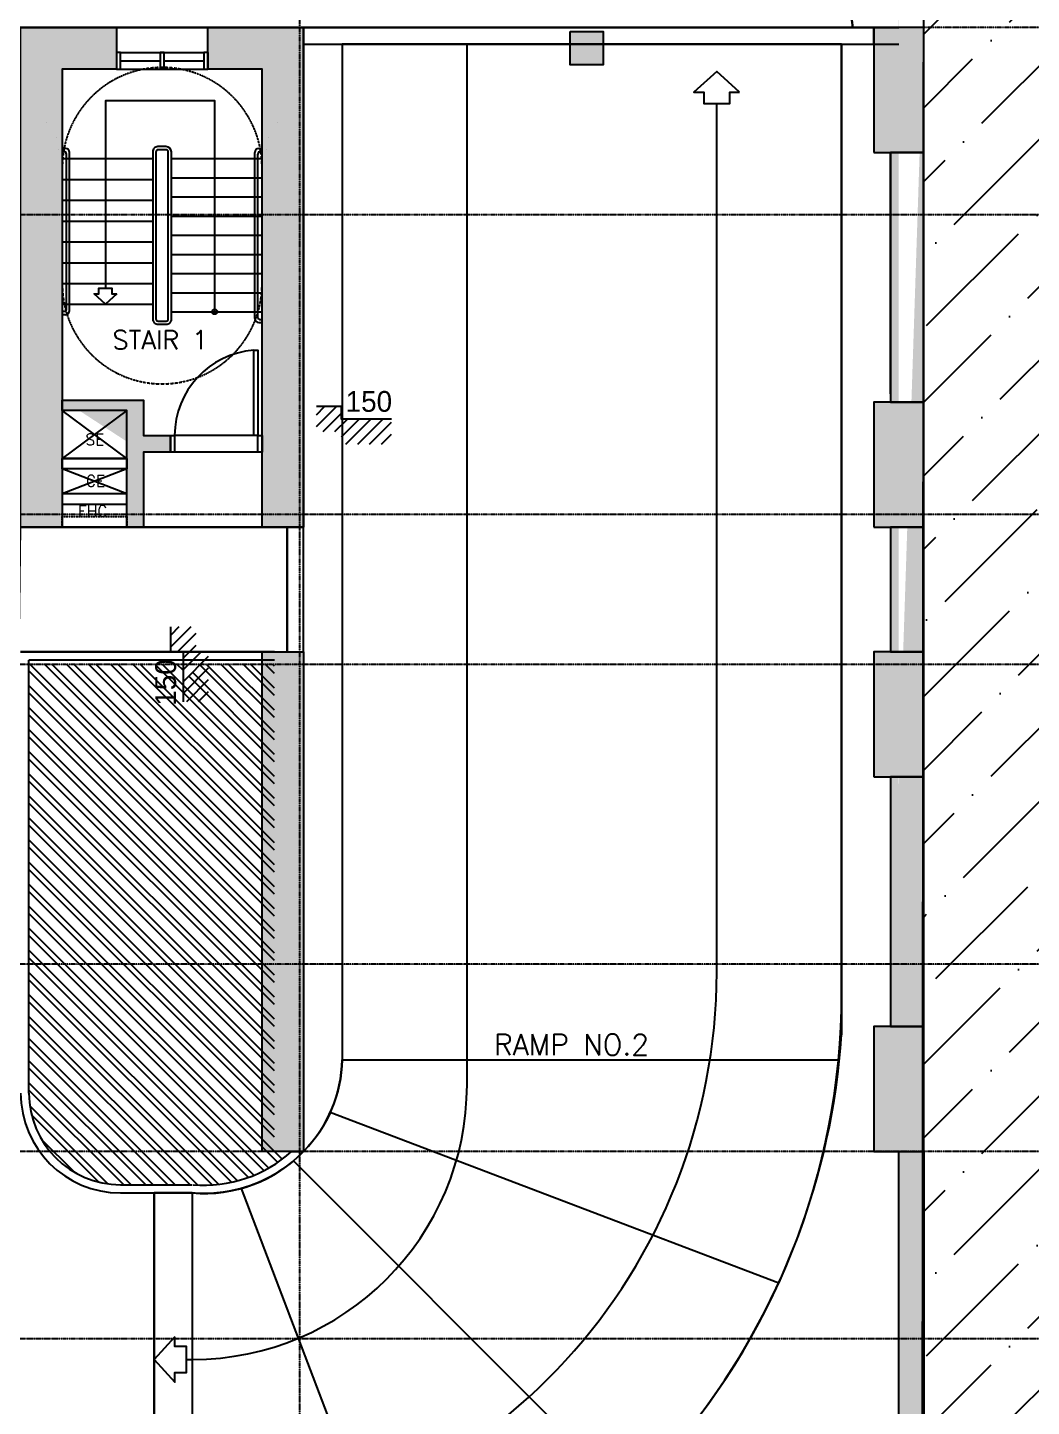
# Model space of a CAD drawing. Header units: inches. Extents: x -189245 to 740841, y -215444 to 469401.
# Drawn here: x 2997 to 15058, y 138490 to 155054 of the extents above; entities that cross this region are included whole.
import ezdxf
from ezdxf.enums import TextEntityAlignment as Align

# ---------------------------------------------------------------- set-up
doc = ezdxf.new("R2010")
doc.units = ezdxf.units.IN
doc.header["$LTSCALE"] = 10
doc.header["$MEASUREMENT"] = 0
for name, pattern in [('GRID NORMAL$0$GRID BASEMENT$0$GRID GROUND$0$GRID$0$$0$PHANTOM', [2.5, 1.25, -0.25, 0.25, -0.25, 0.25, -0.25]), ('HIDDEN', [0.375, 0.25, -0.125]), ('HIDDEN2', [0.1875, 0.125, -0.0625])]:
    doc.linetypes.add(name, pattern=pattern)
for name, color, linetype in [('1', 1, 'Continuous'), ('2', 2, 'Continuous'), ('A-CMU PLASTER', 8, 'Continuous'), ('A-CMU WALL', 4, 'Continuous'), ('A-COLUMN HATCH', 252, 'Continuous'), ('A-DOOR', 1, 'Continuous'), ('A-GRID', 8, 'Continuous'), ('A-HATCH-CMU', 8, 'Continuous'), ('A-HATCH-SOLID', 252, 'Continuous'), ('A-PARKING', 252, 'Continuous'), ('A-RETAINING HATCH', 252, 'Continuous'), ('A-RETAINING WALL', 6, 'Continuous'), ('A-ROAD', 252, 'Continuous'), ('A-SHEARWALL', 6, 'Continuous'), ('A-STAIR', 1, 'Continuous'), ('A-TEXT', 3, 'Continuous'), ('A-WINDOW', 2, 'Continuous'), ('COL SETOUT', 1, 'Continuous'), ('ELEVATION MARK', 2, 'Continuous'), ('SETOUT DIM', 1, 'Continuous'), ('TSG- floor elevations', 251, 'Continuous'), ('TSG- WALL 100', 244, 'Continuous')]:
    doc.layers.add(name, color=color, linetype=linetype)
doc.layers.add('DEFPOINT', color=7, linetype='Continuous', plot=False)
doc.styles.add('PRSP_Simplex', font='simplex.shx')
pattern_1 = [(45, (-33710.7, 121641.35), (331.4563, 1215.34), [1562.5, -312.5, 0, -312.5])]

# ---------------------------------------------------------------- blocks, each defined once
blk = doc.blocks.new('STEP')
at = {"color": 1}
for p, q in [((-196, -300), (-496, 0)), ((-54, -300), (-354, 0)), ((0, -213), (-213, 0)), ((220, -150), (0, 70)), ((300, -89), (61, 150)), ((300, 53), (203, 150)), ((-337, -300), (-600, -37)), ((78, -150), (-72, 0)), ((-479, -300), (-600, -179))]:
    blk.add_line(p, q, dxfattribs=at)
at = {"color": 3}
blk.add_lwpolyline([(-600, 0), (0, 0), (0, 150), (300, 150)], dxfattribs=at)
blk.add_attdef('000', (-646, 88), '', height=250, dxfattribs=at)

msp = doc.modelspace()

# ---------------------------------------------------------------- hatches: boundary and pattern name
at = {"layer": 'A-HATCH-CMU'}
h = msp.add_hatch(dxfattribs=at)
h.set_pattern_fill('ANSI36', color=256, scale=5000, style=0)
h.set_pattern_definition(pattern_1)
h.paths.add_polyline_path([(13764.01965, 162916.88895), (17390.30657, 161880.9048), (16926.32375, 153203.3003), (17289.02822, 141092.11956), (18264.2428, 133020.82124), (13764.01965, 131924.4639), (13764.01965, 143439.17353), (13764.16167, 150653.88301)])
h = msp.add_hatch(dxfattribs=at)
h.set_pattern_fill('ANSI36', color=256, scale=5000, style=0)
h.set_pattern_definition(pattern_1)
h.paths.add_polyline_path([(13764.01965, 162916.88895), (17390.30657, 161880.9048), (16926.32375, 153203.3003), (17289.02822, 141092.11956), (18264.2428, 133020.82124), (13764.01965, 131924.4639), (13764.01965, 143439.17353), (13764.16167, 150653.88301)])
at = {"layer": 'A-HATCH-SOLID', "ltscale": 2}
for points in [[(3414.01956, 150578.51155), (3414.01965, 150578.51155), (3414.01965, 154553.51155), (4064.01965, 154553.51155), (4064.01965, 155053.51155), (2914.01965, 155053.51155), (2914.01965, 149053.51155), (3414.01965, 149053.51155), (3414.01965, 150453.51155), (3414.01956, 150453.51155)], [(4389.01965, 149954.2634), (4389.01965, 149053.88317), (4189.01965, 149053.88317), (4189.01965, 150453.88317), (3414.01965, 150453.88317), (3414.01965, 150578.88317), (4389.01965, 150578.88317), (4389.01965, 150154.2634), (4714.01965, 150154.2634), (4714.01965, 149954.2634)]]:
    msp.add_hatch(color=254, dxfattribs=at).paths.add_polyline_path(points)
h = msp.add_hatch(color=254, dxfattribs=at)
h.paths.add_polyline_path([(5814.01965, 149050.15263), (5814.01965, 154550.15263), (5164.01965, 154550.15263), (5164.01965, 155050.15263), (6314.01965, 155050.15263), (6314.01965, 149050.15263)])
edge = h.paths.add_edge_path()
edge.add_line((4389.01965, 149950.53287), (4389.01965, 149050.15263))
edge.add_line((4389.01965, 149050.15263), (4189.01965, 149050.15263))
edge.add_line((4189.01965, 149050.15263), (4189.01965, 150450.15263))
edge.add_line((4189.01965, 150450.15263), (3430.65627, 150450.15263))
edge.add_line((3430.65627, 150450.15263), (3430.65627, 150575.15263))
at = {"layer": 'A-PARKING'}
h = msp.add_hatch(dxfattribs=at)
h.set_pattern_fill('ANSI32', color=8, scale=500, angle=90, style=0)
h.set_pattern_definition([(135, (0, 152993.28), (-132.5825, -132.5825), []), (135, (5e-15, 153081.67), (-132.5825, -132.5825), [])])
h.paths.add_polyline_path([(5964.01965, 147403.88317), (5073.24959, 147403.88317), (4868.84148, 147199.47505), (4868.84148, 147403.88317), (3014.01965, 147403.88317), (3014.01965, 143803.88317), (5964.01965, 143803.88317)])
h.paths.add_polyline_path([(5964.01965, 143803.88317), (3014.01965, 143803.88317), (3014.01965, 142253.88317, 0.1741736409), (3265.49151, 141553.88317), (5964.01965, 141553.88317)])
h.paths.add_polyline_path([(6169.77712, 141553.88317), (3265.49151, 141553.88317, 0.2075938061), (4045.56115, 141156.01549), (4980.97163, 141153.87297, 0.2092486213)])
h.paths.add_polyline_path([(4843.56794, 146845.67318), (4843.56794, 147565.91127), (4468.56794, 147565.91127), (4468.56794, 146845.67318)], flags=9)
at = {"layer": 'A-RETAINING HATCH', "ltscale": 2}
h = msp.add_hatch(color=256, dxfattribs=at)
h.paths.add_polyline_path([(-33710.98035, 174466.41645), (-36154.79826, 174466.41645), (-36919.45453, 170416.55586), (-36940.82955, 170259.33448), (-37901.00309, 163196.89424), (-38512.67928, 155926.09267), (-38748.67197, 148654.55267), (-38607.80593, 141369.98807), (-38092.91343, 134081.92157), (-37205.75487, 126829.90499), (-36385.40563, 122141.34986), (-33710.98035, 122141.34986), (-33710.98035, 121841.34986), (-36637.47257, 121841.34986), (-37502.59696, 126785.80913), (-38391.62622, 134053.11762), (-38907.60135, 141356.50819), (-39048.76609, 148656.51948), (-38812.25769, 155943.94953), (-38199.35805, 163229.29404), (-37238.09484, 170299.74916), (-37215.67917, 170464.62491), (-36403.45569, 174766.41645), (-33710.98035, 174766.41648)])
h.paths.add_polyline_path([(-27035.98035, 172453.88317), (-28335.98035, 172453.88317), (-28335.98035, 172153.88317), (-27035.98035, 172153.88317)])
h.paths.add_polyline_path([(-21635.94908, 172153.88317), (-19660.62503, 172153.88317), (-15035.94908, 170832.68086), (-15035.94908, 167153.88317), (-2158.97239, 167153.88317), (13464.01965, 162690.59265), (13464.01965, 155053.88317), (13764.01965, 155053.88317), (13764.01965, 162916.88895), (-2116.95962, 167453.88314), (-14735.94908, 167453.88314), (-14735.94908, 171058.97715), (-19618.61237, 172453.88317), (-21635.94908, 172453.88317)])
h.paths.add_polyline_path([(13464.01965, 132157.45303), (13464.01965, 141553.41648), (13764.01965, 141553.41648), (13764.01965, 131921.89602), (13764.01966, 131921.89602), (-18046.87211, 124153.88317), (-21860.98035, 124153.88317), (-21860.98035, 124453.88317), (-18082.97077, 124453.88317)])
h.paths.add_polyline_path([(-27035.98035, 124453.88317), (-28335.98035, 124453.88317), (-28335.98035, 124153.88317), (-27035.98035, 124153.88317)])
h.paths.add_polyline_path([(13464.01965, 147553.88317), (13464.01965, 149053.41648)])
edge = h.paths.add_edge_path()
edge.add_line((13764.01965, 155053.88317), (13764.01965, 162916.88895))
edge.add_line((13464.01965, 155053.88317), (13464.01965, 162053.88317))
edge.add_line((13464.01965, 150653.88317), (13464.01965, 153553.41648))
edge.add_line((13464.01965, 143153.88317), (13464.01965, 145953.88317))
edge.add_line((13464.01965, 150653.88317), (13464.01965, 153353.88317))
edge.add_line((13464.01965, 143253.88317), (13464.01965, 145953.88317))
h.paths.add_polyline_path([(-21635.94908, 172453.88317), (-21860.98035, 172453.88317), (-21860.98035, 172153.88317), (-21635.94908, 172153.88317)])
h.paths.add_polyline_path([(13764.01965, 153553.41648), (13364.01965, 153553.41648), (13364.01965, 150553.41648), (13764.01965, 150553.41648)])
h.paths.add_polyline_path([(13764.01965, 149053.41648), (13364.01965, 149053.41648), (13364.01965, 147553.41648), (13764.01965, 147553.41648)])
h.paths.add_polyline_path([(13764.01965, 146053.41648), (13364.01965, 146053.41648), (13364.01965, 143053.41648), (13764.01965, 143053.41648)])
at = {"layer": 'COL SETOUT'}
h = msp.add_hatch(color=254, dxfattribs=at)
h.paths.add_polyline_path([(-18235.97976, 129403.88317), (-17635.97976, 129403.88317), (-17635.97976, 130003.88317), (-18235.97976, 130003.88317)])
h.paths.add_polyline_path([(-12235.98035, 129403.88317), (-11635.98035, 129403.88317), (-11635.98035, 130003.88317), (-12235.98035, 130003.88317)])
h.paths.add_polyline_path([(-6235.98035, 129404.3497), (-5635.98035, 129404.3497), (-5635.98035, 130004.3497), (-6235.98035, 130004.3497)])
h.paths.add_polyline_path([(-235.98035, 129403.88317), (364.01965, 129403.88317), (364.01965, 130003.88317), (-235.98035, 130003.88317)])
h.paths.add_polyline_path([(2664.01965, 129403.88317), (3264.01965, 129403.88317), (3264.01965, 130003.88317), (2664.01965, 130003.88317)])
h.paths.add_polyline_path([(7035.56447, 130308.82722), (7618.85782, 130449.42904), (7478.256, 131032.72238), (6894.96265, 130892.12056)])
h.paths.add_polyline_path([(6106.23214, 134433.58392), (6690.85418, 134568.55455), (6555.88354, 135153.17659), (5971.2615, 135018.20596)])
h.paths.add_polyline_path([(13158.19799, 131805.44429), (13741.49134, 131946.0461), (13600.88952, 132529.33945), (13017.59617, 132388.73763)])
h.paths.add_polyline_path([(13179.2615, 136120.38991), (13763.88354, 136255.36054), (13628.91291, 136839.98258), (13044.29087, 136705.01195)])
h.paths.add_polyline_path([(13164.01965, 141553.88317), (13764.01965, 141553.88317), (13764.01965, 143053.88317), (13164.01965, 143053.88317)])
h.paths.add_polyline_path([(13164.01965, 146053.88317), (13764.01965, 146053.88317), (13764.01965, 147553.88317), (13164.01965, 147553.88317)])
h.paths.add_polyline_path([(13164.01965, 149053.88317), (13764.01965, 149053.88317), (13764.01965, 150553.88317), (13164.01965, 150553.88317)])
h.paths.add_polyline_path([(13164.01965, 153553.88317), (13764.01965, 153553.88317), (13764.01965, 155053.88317), (13164.01965, 155053.88317)])
h.paths.add_polyline_path([(13164.01965, 162076.48206), (13764.01965, 162076.48206), (13764.01965, 162676.48206), (13164.01965, 162676.48206)])
h.paths.add_polyline_path([(5664.01965, 162053.88317), (6264.01965, 162053.88317), (6264.01965, 162653.88317), (5664.01965, 162653.88317)], flags=17)
h.paths.add_polyline_path([(-285.98035, 146353.88317), (414.01965, 146353.88317), (414.01965, 147553.88317), (-285.98035, 147553.88317)], flags=17)
h.paths.add_polyline_path([(-285.98035, 141553.88317), (414.01965, 141553.88317), (414.01965, 142753.88317), (-285.98035, 142753.88317)], flags=17)
h.paths.add_polyline_path([(-6285.98035, 141553.88317), (-5585.98035, 141553.88317), (-5585.98035, 142753.88317), (-6285.98035, 142753.88317)], flags=17)
h.paths.add_polyline_path([(-12285.98035, 141553.88317), (-11585.98035, 141553.88317), (-11585.98035, 142753.88317), (-12285.98035, 142753.88317)], flags=17)
h.paths.add_polyline_path([(-12285.98035, 146353.88317), (-11585.98035, 146353.88317), (-11585.98035, 147553.88317), (-12285.98035, 147553.88317)], flags=17)
h.paths.add_polyline_path([(-18285.98035, 146353.88317), (-17585.98035, 146353.88317), (-17585.98035, 147553.88317), (-18285.98035, 147553.88317)])
edge = h.paths.add_edge_path()
edge.add_line((-2592.23035, 167053.88317), (6331.07934, 162203.88317))
edge.add_arc((-11742.23035, 141353.88317), 200, 270, 360)
edge.add_arc((-11742.23035, 141353.88317), 300, 270, 360)
edge.add_line((-12142.23035, 141153.88317), (-11742.23035, 141153.88317))
edge.add_line((-12142.23035, 141053.88317), (-11742.23035, 141053.88317))
edge.add_arc((-12142.23035, 141353.88317), 200, 180, 270)
edge.add_arc((-12142.23035, 141353.88317), 300, 180, 270)
at = {"layer": 'COL SETOUT', "ltscale": 2}
msp.add_hatch(color=254, dxfattribs=at).paths.add_polyline_path([(9514.01966, 155006.03756), (9914.01966, 155006.03756), (9914.01966, 154606.03756), (9514.01966, 154606.03756)])
at = {"layer": 'COL SETOUT'}
msp.add_hatch(color=254, dxfattribs=at).paths.add_polyline_path([(6314.01965, 141553.88317), (5814.01965, 141553.88317), (5814.01965, 147553.88317), (6314.01965, 147553.88317)])

# ---------------------------------------------------------------- linework, layer by layer
at = {"layer": '1'}
msp.add_lwpolyline([(11894.83618, 162053.88317), (12266.82382, 159349.67478, -0.3435085537), (12248.342, 159317.77105, 0.8834203817), (12295.63333, 159140.2406), (12349.08747, 159147.59369, -0.8834203817), (12396.3788, 158970.06324, 0.3435085537), (12377.89698, 158938.15951), (12912.21335, 155053.88317)], format="xyb", dxfattribs=at)
at = {"layer": '2', "color": 2}
for points in [[(11549.51965, 154278.02928), (11276.51965, 154526.63874), (11003.51965, 154278.02928), (11120.51965, 154278.02928), (11120.51965, 154140.38902), (11432.51965, 154140.38902), (11432.51965, 154278.02928)], [(4767.88522, 139326.88088), (4519.27576, 139053.88088), (4767.88522, 138780.88088), (4767.88522, 138897.88088), (4905.52548, 138897.88088), (4905.52548, 139209.88088), (4767.88522, 139209.88088)]]:
    msp.add_lwpolyline(points, close=True, dxfattribs=at)
at = {"layer": 'A-CMU PLASTER'}
for p, q in [((6164.01965, 155053.88317), (13464.01965, 155053.88317)), ((6314.01965, 154853.88317), (13464.01965, 154853.88317)), ((6114.01965, 147553.88317), (6114.01965, 149053.88317)), ((6314.01965, 147553.88317), (6314.01965, 149053.88317))]:
    msp.add_line(p, q, dxfattribs=at)
at = {"layer": 'A-CMU WALL', "ltscale": 10}
for p, q in [((4064.01965, 154753.88317), (4064.01965, 154553.88317)), ((5164.01965, 154753.88317), (5164.01965, 154553.88317))]:
    msp.add_line(p, q, dxfattribs=at)
at = {"layer": 'A-CMU WALL', "color": 1}
for p, q in [((4189.01965, 150453.88317), (3414.01965, 149878.88317)), ((4189.01965, 149878.88317), (3414.01965, 150453.88317)), ((4189.01965, 149753.88317), (3414.01965, 149453.88317)), ((4189.01965, 149453.88317), (3414.01965, 149753.88317))]:
    msp.add_line(p, q, dxfattribs=at)
at = {"layer": 'A-CMU WALL', "color": 8}
msp.add_line((4189.01965, 149753.88317), (3414.01965, 149753.88317), dxfattribs=at)
at = {"layer": 'A-CMU WALL'}
for points in [[(13164.01965, 155053.88317), (6314.01965, 155053.88317), (6314.01965, 154853.88317), (13164.01965, 154853.88317)], [(6314.01965, 149053.88317), (6114.01965, 149053.88317), (6114.01965, 147553.88317), (6314.01965, 147553.88317)]]:
    msp.add_lwpolyline(points, close=True, dxfattribs=at)
at = {"layer": 'A-COLUMN HATCH', "color": 8}
msp.add_line((6169.77712, 141553.88317), (6313.48503, 141553.88317), dxfattribs=at)
at = {"layer": 'A-DOOR', "color": 1}
for p, q in [((5714.01965, 150154.2634), (4764.01965, 150154.2634)), ((5764.01965, 149954.2634), (4764.01965, 149954.2634))]:
    msp.add_line(p, q, dxfattribs=at)
at = {"layer": 'A-DOOR', "color": 2}
for points in [[(5764.01965, 150154.2634), (5714.01965, 150154.2634), (5714.01965, 151177.2634), (5764.01965, 151177.2634)], [(4714.01965, 150154.2634), (4764.01965, 150154.2634), (4764.01965, 149954.2634), (4714.01965, 149954.2634)], [(5764.01965, 150154.2634), (5814.01965, 150154.2634), (5814.01965, 149954.2634), (5764.01965, 149954.2634)]]:
    msp.add_lwpolyline(points, close=True, dxfattribs=at)
at = {"layer": 'A-DOOR', "color": 1}
msp.add_arc((5792.90339, 150151.40412), 1028.88771, 94.397122143, 179.840774325, dxfattribs=at)
at = {"layer": 'A-GRID', "linetype": 'GRID NORMAL$0$GRID BASEMENT$0$GRID GROUND$0$GRID$0$$0$PHANTOM'}
for p, q in [((6264.01965, 178562.49557), (6264.01965, 120834.15344)), ((13764.01965, 120834.15344), (13764.01965, 178562.49557)), ((23234.69143, 155053.88317), (-43780.71688, 155053.88317)), ((23234.69143, 152803.88317), (-43780.71688, 152803.88317)), ((23234.69143, 149203.88317), (-43780.74842, 149203.88317)), ((23234.69143, 147403.88317), (-43780.74842, 147403.88317)), ((23234.69143, 143803.88317), (-43780.74842, 143803.88317)), ((23234.69143, 141553.88317), (-43780.74842, 141553.88317)), ((23234.69143, 139303.88317), (-43780.74842, 139303.88317))]:
    msp.add_line(p, q, dxfattribs=at)
at = {"layer": 'A-RETAINING WALL', "linetype": 'Continuous'}
for points in [[(13364.01965, 150653.88317), (13364.01965, 153553.41648)], [(13364.01965, 150653.88317), (13364.01965, 153353.88317)]]:
    msp.add_lwpolyline(points, dxfattribs=at)
at = {"layer": 'A-ROAD', "color": 1}
for p, q in [((6776.51965, 154853.88317), (6776.51965, 142653.88317)), ((8276.51965, 142353.88088), (8276.51965, 154853.88317)), ((12776.51965, 154853.88317), (12776.51965, 142953.88088)), ((11276.51965, 143706.2053), (11276.51965, 154140.38902)), ((2914.01965, 147553.88317), (5964.01965, 147553.88317)), ((4905.52548, 139053.88088), (4976.51965, 139053.88088))]:
    msp.add_line(p, q, dxfattribs=at)
at = {"layer": 'A-ROAD'}
for p, q in [((5964.01965, 147553.88317), (2914.01965, 147553.88317)), ((3014.01965, 142253.88317), (3014.01965, 147453.88317)), ((5964.01965, 147453.88317), (3014.01965, 147453.88317)), ((4114.01965, 141153.88317), (4976.51965, 141153.88317)), ((4114.01965, 141053.88317), (4976.51965, 141053.88317))]:
    msp.add_line(p, q, dxfattribs=at)
at = {"layer": 'A-ROAD', "color": 250}
for p, q in [((6776.51965, 142653.88317), (12755.06368, 142653.88317)), ((6633.7293, 142024.0709), (12022.72426, 139976.01671)), ((6190.89085, 141439.51197), (10215.37476, 137415.02806)), ((4976.51965, 141053.88317), (4976.51965, 135075.33914)), ((5563.81639, 141108.54362), (7617.64315, 135704.35941))]:
    msp.add_line(p, q, dxfattribs=at)
at = {"layer": 'A-ROAD', "color": 1}
for centre, radius, start, end in [((4356.11456, 143714.65737), 6920.41025, 275.143391654, 359.930023244), ((4376.51965, 143453.88317), 8400, 274.979859416, 0), ((5157.65487, 142687.9641), 1619.22349, 315.897724725, 358.793966312), ((4976.51965, 142353.88088), 3300, 270, 0)]:
    msp.add_arc(centre, radius, start, end, dxfattribs=at)
at = {"layer": 'A-ROAD'}
for centre, radius, start, end in [((4114.01965, 142253.88317), 1200, 180, 270), ((4114.01965, 142253.88317), 1100, 180, 270), ((5118.38719, 142712.01563), 1664.1904, 265.109761322, 316.243962765), ((5118.38719, 142712.01563), 1564.1904, 265.109761322, 312.234178036)]:
    msp.add_arc(centre, radius, start, end, dxfattribs=at)
at = {"layer": 'A-SHEARWALL', "color": 1}
msp.add_line((5164.01965, 155053.88317), (4064.01965, 155053.88317), dxfattribs=at)
at = {"layer": 'A-SHEARWALL'}
for points in [[(3414.01965, 150453.88317), (3414.01965, 149053.88317), (2914.01965, 149053.88317), (2914.01965, 155053.88317), (2914.01965, 155053.88317), (2914.01965, 155053.88317), (4064.01965, 155053.88317), (4064.01965, 154553.88317), (3414.01965, 154553.88317), (3414.01965, 150578.88317)], [(5814.01965, 149053.88317), (5814.01965, 154553.88317), (5164.01965, 154553.88317), (5164.01965, 155053.88317), (6314.01965, 155053.88317), (6314.01965, 149053.88317), (5814.01965, 149053.88317)], [(5814.01965, 149053.88317), (5814.01965, 149957.2634)]]:
    msp.add_lwpolyline(points, dxfattribs=at)
at = {"layer": 'A-SHEARWALL', "color": 4}
msp.add_lwpolyline([(4389.01965, 149954.2634), (4389.01965, 149053.88317), (4189.01965, 149053.88317), (4189.01965, 150453.88317), (3414.01965, 150453.88317), (3414.01965, 150578.88317), (4389.01965, 150578.88317), (4389.01965, 150154.2634), (4714.01965, 150154.2634), (4714.01965, 149954.2634), (4389.01965, 149954.2634), (4389.01965, 149857.2634)], dxfattribs=at)
msp.add_lwpolyline([(6314.01965, 141553.88317), (5814.01965, 141553.88317), (5814.01965, 147553.88317), (6314.01965, 147553.88317)], close=True, dxfattribs=at)
at = {"layer": 'A-STAIR', "linetype": 'Continuous'}
for p, q in [((3226.69851, 153916.15116), (3226.69851, 153916.15116)), ((6001.34079, 153916.15116), (6001.34079, 153916.15116)), ((3340.53091, 153727.58393), (3340.53091, 153727.58393)), ((5887.5084, 153727.58393), (5887.5084, 153727.58393)), ((3364.18241, 153587.95684), (3364.18241, 153587.95684)), ((3451.83965, 153603.03786), (3413.83965, 153603.03786)), ((3433.83965, 153565.03786), (3413.83965, 153565.03786)), ((3501.83965, 151654.25677), (3501.83965, 153553.03786)), ((5726.19965, 151560.39907), (5726.19965, 153553.03786)), ((5776.19965, 153603.03786), (5814.19965, 153603.03786)), ((5794.19965, 153565.03786), (5814.19965, 153565.03786)), ((5863.8569, 153587.95684), (5863.8569, 153587.95684)), ((3463.83965, 151662.25677), (3463.83965, 153535.03786)), ((5764.19965, 151568.39907), (5764.19965, 153535.03786)), ((3443.83965, 151642.25677), (3413.83965, 151642.25677)), ((3451.83965, 151604.25677), (3413.83965, 151604.25677)), ((5776.19965, 151510.39907), (5814.19965, 151510.39907)), ((5784.19965, 151548.39907), (5814.19965, 151548.39907))]:
    msp.add_line(p, q, dxfattribs=at)
at = {"layer": 'A-STAIR'}
msp.add_lwpolyline([(5245.51965, 151639.2634), (5245.51965, 154172.38317), (3932.51965, 154172.38317), (3932.51965, 151922.38163)], dxfattribs=at)
at = {"layer": 'A-STAIR', "color": 2, "linetype": 'Continuous'}
for points in [[(4726.19965, 152667.24644), (4726.19965, 153560.88317, 0.4038880313), (4660.01761, 153623.88317), (4561.65761, 153623.88317, 0.4248027235), (4501.83965, 153560.88317), (4501.83965, 151552.2634, 0.4142135624), (4564.83965, 151489.2634), (4663.19965, 151489.2634, 0.4142135624), (4726.19965, 151552.2634), (4726.19965, 152667.24644)], [(4564.83965, 153585.88317, 0.4142135624), (4539.83965, 153560.88317), (4539.83965, 151552.2634, 0.4142135624), (4564.83965, 151527.2634), (4663.19965, 151527.2634, 0.4142135624), (4688.19965, 151552.2634), (4688.19965, 153560.88317, 0.4142135624), (4663.19965, 153585.88317), (4564.83965, 153585.88317)]]:
    msp.add_lwpolyline(points, format="xyb", dxfattribs=at)
at = {"layer": 'A-STAIR', "linetype": 'Continuous'}
for points in [[(3418.65569, 153479.2634), (4506.47569, 153479.2634)], [(4726.19965, 153479.2634), (5814.01965, 153479.2634)], [(3418.65569, 153229.2634), (4506.47569, 153229.2634)], [(4726.19965, 153249.2634), (5814.01965, 153249.2634)], [(3418.65569, 152979.2634), (4506.47569, 152979.2634)], [(4726.19965, 153019.2634), (5814.01965, 153019.2634)], [(3418.65569, 152729.2634), (4506.47569, 152729.2634)], [(4726.19965, 152789.2634), (5814.01965, 152789.2634)], [(4726.19965, 152559.2634), (5814.01965, 152559.2634)], [(3418.65569, 152479.2634), (4506.47569, 152479.2634)], [(3418.65569, 152229.2634), (4506.47569, 152229.2634)], [(4726.19965, 152329.2634), (5814.01965, 152329.2634)], [(4726.19965, 152099.2634), (5814.01965, 152099.2634)], [(3418.65569, 151979.2634), (4506.47569, 151979.2634)], [(3418.65569, 151729.2634), (4506.47569, 151729.2634)], [(4726.19965, 151869.2634), (5814.01965, 151869.2634)], [(4726.19965, 151639.2634), (5814.01965, 151639.2634)]]:
    msp.add_lwpolyline(points, dxfattribs=at)
at = {"layer": 'A-STAIR', "color": 2}
msp.add_lwpolyline([(4069.01965, 151853.5615), (3932.51965, 151729.25677), (3796.01965, 151853.5615), (3854.51965, 151853.5615), (3854.51965, 151922.38163), (4010.51965, 151922.38163), (4010.51965, 151853.5615)], close=True, dxfattribs=at)
msp.add_circle((5245.51965, 151639.2634), 30, dxfattribs=at)
at = {"layer": 'A-STAIR', "linetype": 'HIDDEN'}
for centre, start, end in [((4614.01965, 153373.88317), 0, 180), ((4614.01965, 151973.88317), 180, 0)]:
    msp.add_arc(centre, 1200, start, end, dxfattribs=at)
at = {"layer": 'A-STAIR', "linetype": 'Continuous'}
for centre, radius, start, end in [((3433.83965, 153535.03786), 30, 0, 90), ((3451.83965, 153553.03786), 50, 0, 90), ((5776.19965, 153553.03786), 50, 90, 180), ((5794.19965, 153535.03786), 30, 90, 180), ((3443.83965, 151662.25677), 20, 270, 0), ((3451.83965, 151654.25677), 50, 270, 0), ((5776.19965, 151560.39907), 50, 180, 270), ((5784.19965, 151568.39907), 20, 180, 270)]:
    msp.add_arc(centre, radius, start, end, dxfattribs=at)
at = {"layer": 'A-WINDOW', "color": 1, "ltscale": 50}
for p, q in [((4114.01965, 154753.88317), (5114.01965, 154753.88317)), ((4114.01965, 154553.88317), (5114.01965, 154553.88317))]:
    msp.add_line(p, q, dxfattribs=at)
at = {"layer": 'A-WINDOW', "ltscale": 50}
for p, q in [((4114.01965, 154653.88317), (4589.01965, 154653.88317)), ((4639.01965, 154653.88317), (5114.01965, 154653.88317))]:
    msp.add_line(p, q, dxfattribs=at)
for points in [[(4064.01965, 154553.88317), (4114.01965, 154553.88317), (4114.01965, 154753.88317), (4064.01965, 154753.88317)], [(4589.01965, 154553.88317), (4639.01965, 154553.88317), (4639.01965, 154753.88317), (4589.01965, 154753.88317)], [(5114.01965, 154553.88317), (5164.01965, 154553.88317), (5164.01965, 154753.88317), (5114.01965, 154753.88317)]]:
    msp.add_lwpolyline(points, close=True, dxfattribs=at)
at = {"layer": 'A-WINDOW', "color": 3, "linetype": 'HIDDEN2'}
msp.add_lwpolyline([(3414.01965, 149178.88317), (4189.01965, 149178.88317), (4189.01965, 149053.88317), (3414.01965, 149053.88317)], close=True, dxfattribs=at)
at = {"layer": 'COL SETOUT', "color": 6, "ltscale": 2}
for points in [[(13164.01965, 153553.88317), (13764.01965, 153553.88317), (13764.01965, 155053.88317), (13164.01965, 155053.88317)], [(9514.01966, 155006.03756), (9914.01966, 155006.03756), (9914.01966, 154606.03756), (9514.01966, 154606.03756)], [(13164.01965, 149053.88317), (13764.01965, 149053.88317), (13764.01965, 150553.88317), (13164.01965, 150553.88317)], [(13164.01965, 146053.88317), (13764.01965, 146053.88317), (13764.01965, 147553.88317), (13164.01965, 147553.88317)], [(13164.01965, 141553.88317), (13764.01965, 141553.88317), (13764.01965, 143053.88317), (13164.01965, 143053.88317)]]:
    msp.add_lwpolyline(points, close=True, dxfattribs=at)
at = {"layer": 'DEFPOINT'}
for points in [[(-36637.47257, 121841.34986), (-28335.98035, 121841.34986), (-28335.98035, 124153.88317), (-18046.87211, 124153.88317), (13764.01965, 131921.89602), (13764.01965, 162916.88895), (-2116.95962, 167453.88314), (-2116.95963, 167453.88314), (-14735.94908, 167453.88314), (-14735.94908, 171058.96824), (-19618.61236, 172453.88317), (-28335.98035, 172453.88321), (-28335.98035, 174766.41648), (-36403.45569, 174766.41648)], [(-21860.98035, 172453.88317), (-19618.61237, 172453.88317), (-17992.05724, 171989.19701), (-17992.15588, 171677.18562), (-17992.05724, 167202.65946), (-17992.05724, 167127.65946), (-14735.98035, 167127.65946), (-14735.94908, 167453.88314), (-9135.98035, 167453.88314), (-9135.98035, 164053.88317), (-2785.98035, 164053.88317), (-2785.98035, 162203.88317), (13764.01965, 162209.5957), (13764.01965, 162209.5957), (13741.49134, 131946.0461), (2655.01714, 129209.50719), (2655.01714, 129209.50719), (2914.01965, 149053.88317), (6314.01965, 149053.88317), (6314.01965, 155053.88317), (2964.01965, 155053.88317), (-8935.98035, 155053.88317), (-38841.14417, 155053.88317)]]:
    msp.add_lwpolyline(points, dxfattribs=at)
msp.add_lwpolyline([(2914.01965, 155053.88317), (6314.01965, 155053.88317), (6314.01965, 149053.88317), (2914.01965, 149053.88317)], close=True, dxfattribs=at)
at = {"layer": 'SETOUT DIM', "ltscale": 2}
for q in [(3414.01956, 150453.88323), (3414.01966, 150453.88317)]:
    msp.add_line((3414.01965, 150578.88317), q, dxfattribs=at)
at = {"layer": 'TSG- floor elevations', "color": 1}
msp.add_line((4519.27576, 134959.24336), (4519.27576, 141053.88317), dxfattribs=at)
msp.add_lwpolyline([(-9585.89402, 155761.07958), (-9585.98035, 151053.88317), (2914.01965, 151053.88317), (2914.01965, 151053.88317), (2914.01965, 151203.88317), (-9285.98035, 151203.88317), (-9285.98035, 152353.88317), (-9085.98035, 152353.88317), (-9085.98035, 151403.88317), (2914.01965, 151403.88317), (2914.01965, 154853.88317), (-2567.02597, 154853.88317), (-2567.02597, 154061.07958), (-3267.02597, 154061.07958), (-3267.02597, 154853.88317), (-8585.98035, 154853.88317), (-8585.98035, 153853.88317), (-9085.98035, 153853.88317), (-9085.98035, 153403.88317), (-9285.98035, 153403.88317), (-9285.98035, 155053.88317), (12912.21335, 155053.88317), (12851.13525, 155497.89765)], dxfattribs=at)
msp.add_lwpolyline([(4519.27576, 141053.88317), (4519.27576, 134959.24336, -0.0627806895), (5105.68632, 135085.59087, 0.0403237006), (6439.42508, 135311.13049, 0.1668578181), (11005.56208, 138294.83398, 0.1486707944), (12776.51965, 142953.88088), (12776.51965, 154853.88317), (6776.51965, 154853.88317), (6776.51965, 142653.88317, -0.1909345307), (6313.48503, 141553.88317, -0.1333181918), (5563.81639, 141108.54362, -0.0893136963), (4976.51965, 141053.88317)], format="xyb", close=True, dxfattribs=at)
at = {"layer": 'TSG- floor elevations'}
msp.add_lwpolyline([(4966.87797, 149957.2634), (5371.63988, 149957.2634)], dxfattribs=at)
at = {"layer": 'TSG- WALL 100', "ltscale": 2}
msp.add_line((4189.01965, 149878.88317), (3414.01965, 149878.88317), dxfattribs=at)
at = {"layer": 'TSG- WALL 100', "color": 4, "ltscale": 2}
msp.add_line((4189.01965, 149453.88317), (3414.01965, 149453.88317), dxfattribs=at)
for points in [[(13764.01965, 153553.41648), (13364.01965, 153553.41648), (13364.01965, 150553.41648), (13764.01965, 150553.41648)], [(3414.01965, 149878.88317), (4189.01965, 149878.88317), (4189.01965, 149753.88317), (3414.01965, 149753.88317)], [(4189.01965, 149453.88317), (3414.01965, 149453.88317), (3414.01965, 149328.88317), (4189.01965, 149328.88317)], [(13764.01965, 149053.41648), (13364.01965, 149053.41648), (13364.01965, 147553.41648), (13764.01965, 147553.41648)], [(13764.01965, 146053.41648), (13364.01965, 146053.41648), (13364.01965, 143053.41648), (13764.01965, 143053.41648)]]:
    msp.add_lwpolyline(points, close=True, dxfattribs=at)
msp.add_lwpolyline([(13464.01965, 132157.45303), (13464.01965, 141553.41648), (13764.01965, 141553.41648), (13764.01965, 131921.89602), (13764.01966, 131921.89602), (-18046.87211, 124153.88317), (-21860.98035, 124153.88317), (-21860.98035, 124453.88317), (-18082.97077, 124453.88317), (13464.01965, 132157.45303)], dxfattribs=at)

# ---------------------------------------------------------------- block references
at = {"layer": 'ELEVATION MARK'}
ref = msp.add_blockref('STEP', (6768.37612, 150350.31566), dxfattribs=dict(at, xscale=-1))
ref.add_attrib('000', '150', (6818.84801, 150438.0892), dxfattribs={"layer": '0', "color": 3, "height": 250})
at = {"layer": 'ELEVATION MARK', "rotation": 90}
msp.add_blockref('STEP', (4868.84148, 147553.88317), dxfattribs=at).add_auto_attribs({'000': '150'})

# ---------------------------------------------------------------- texts
at = {"layer": 'A-TEXT', "linetype": 'Continuous', "style": 'PRSP_Simplex'}
for s, height, p in [('STAIR 1', 225, (4591.53813, 151301.36011)), ('SE', 135, (3805.46447, 150105.64637)), ('CE', 135, (3813.51469, 149607.59323)), ('FHC', 135, (3779.5797, 149246.38317)), ('RAMP NO.2', 250, (9532.26157, 142835.98981))]:
    msp.add_text(s, height=height, dxfattribs=at).set_placement(p, align=Align.MIDDLE)

doc.saveas('drawing.dxf')
